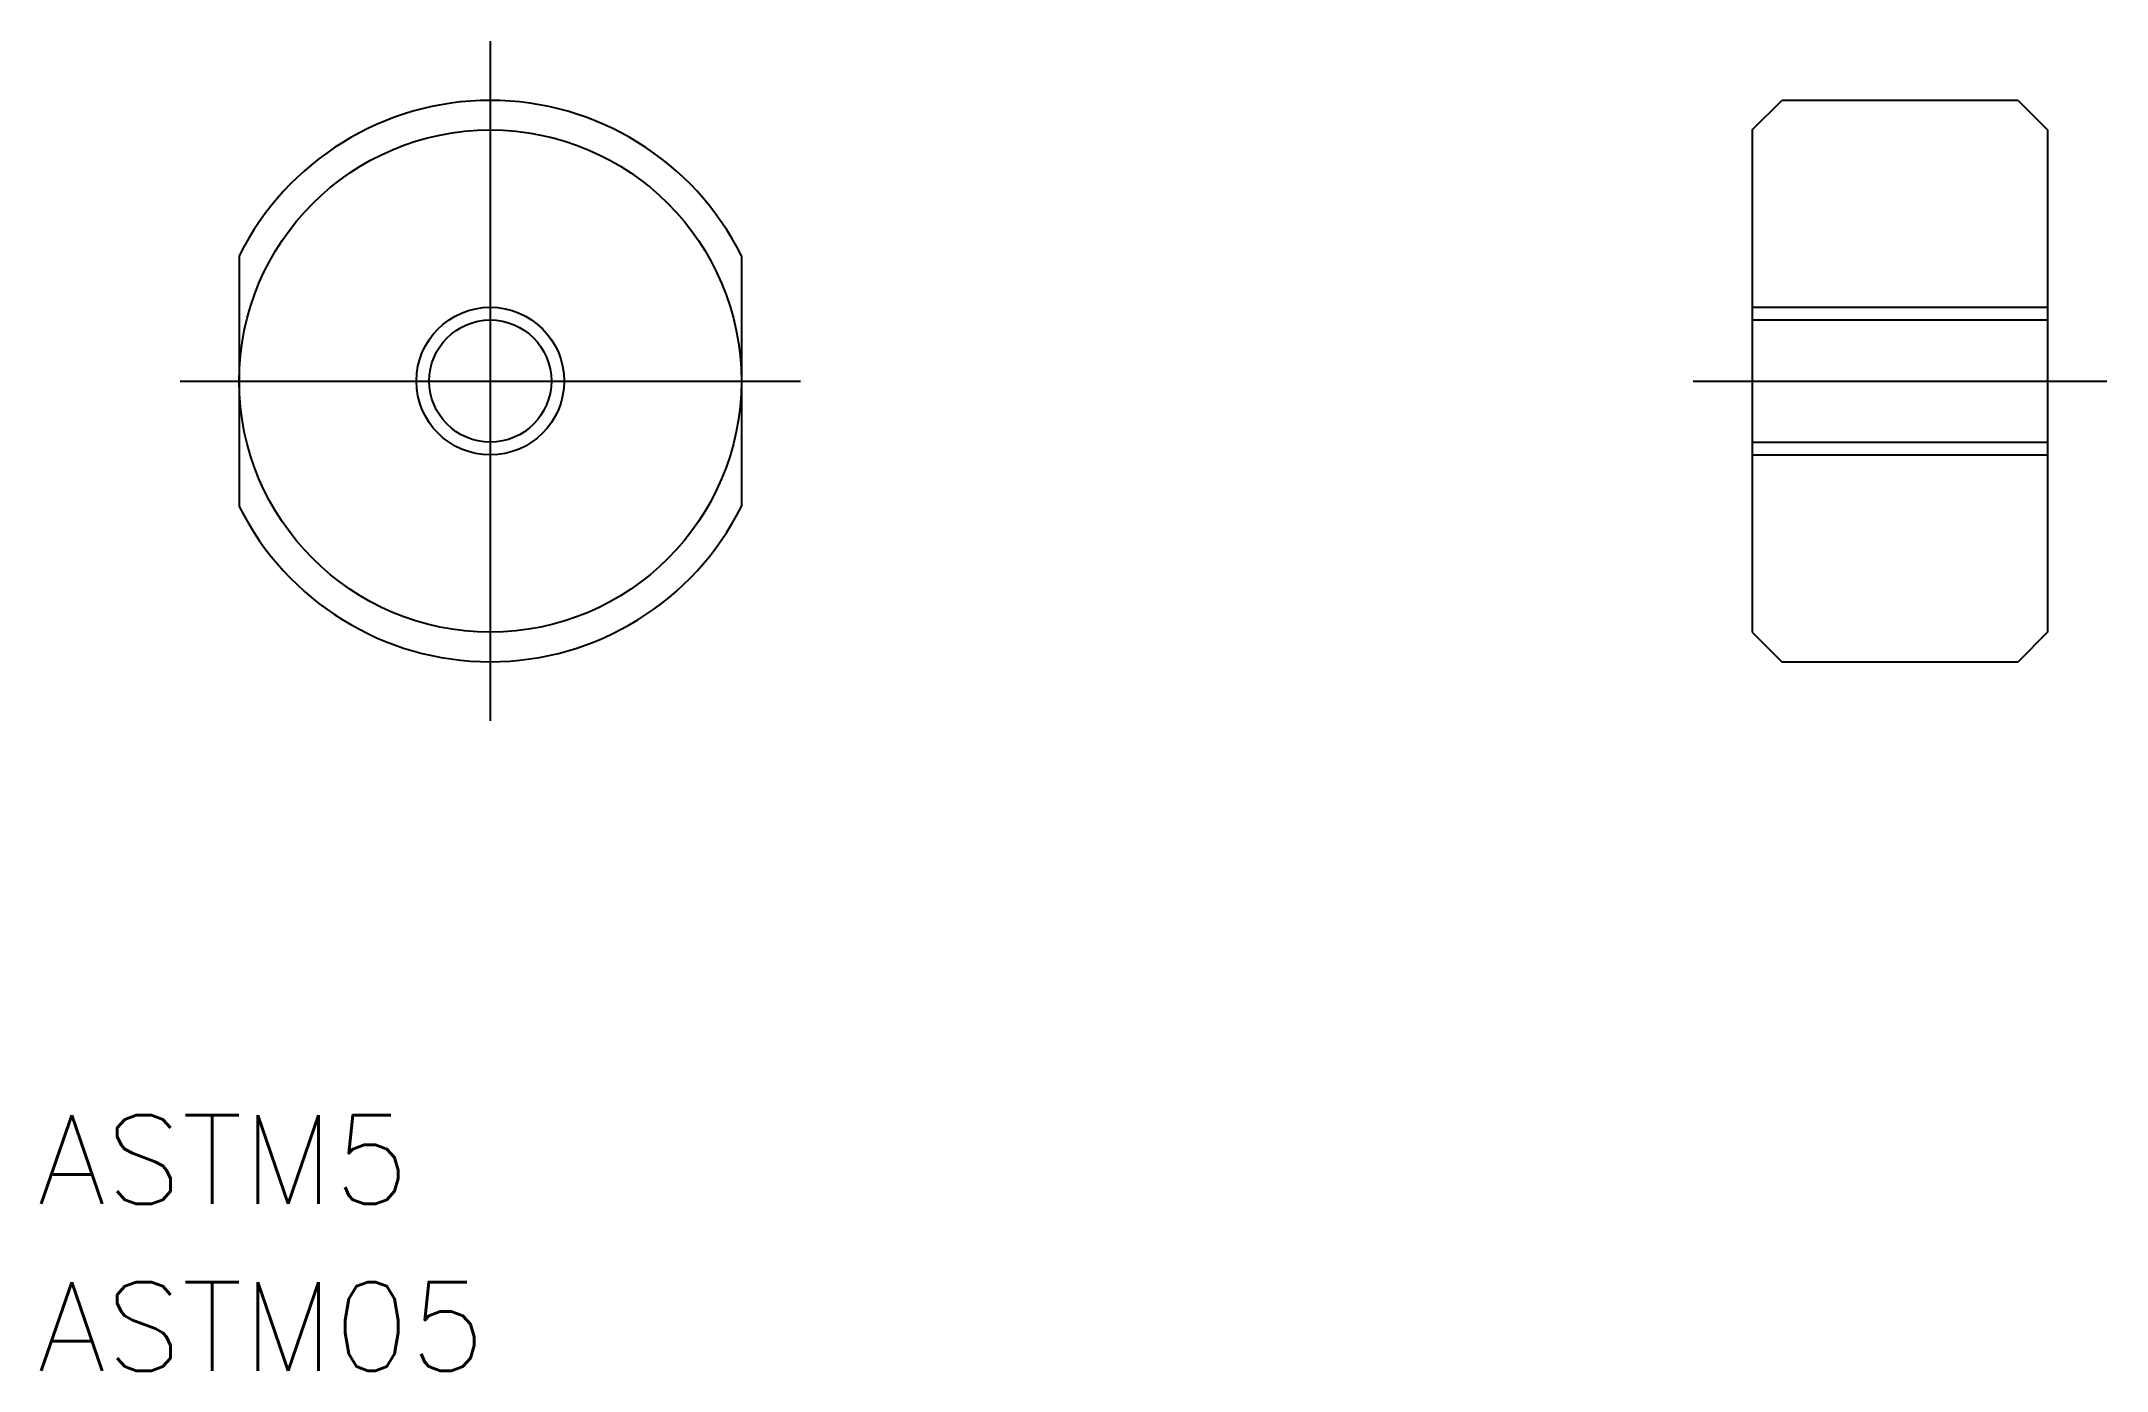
# Model space of a CAD drawing. Extents: x -15.2 to 54.7, y -33.5 to 11.5.
import ezdxf

# ---------------------------------------------------------------- set-up
doc = ezdxf.new("R2010")
doc.units = 0
doc.linetypes.add('CENTER', pattern=[50.8, 31.75, -6.35, 6.35, -6.35])
doc.layers.get('0').update_dxf_attribs({"linetype": 'CONTINUOUS'})
doc.layers.add('CENTER', color=1, linetype='CENTER')
doc.styles.get("Standard").update_dxf_attribs({"font": 'txt.shx', "height": 3, "bigfont": 'bigfont.shx'})

# ---------------------------------------------------------------- blocks, each defined once
blk = doc.blocks.new('*U2')
at = {"color": 7, "linetype": 'CONTINUOUS'}
blk.add_text('ASTM5', height=3, dxfattribs=at).set_placement((-15.328, -27.853))
blk = doc.blocks.new('*U3')
at = {"color": 7, "linetype": 'CONTINUOUS'}
blk.add_text('ASTM05', height=3, dxfattribs=at).set_placement((-15.328, -33.498))

msp = doc.modelspace()

# ---------------------------------------------------------------- linework, layer by layer
at = {"color": 7, "linetype": 'CONTINUOUS'}
for p, q in [((42.718, 8.5), (43.718, 9.5)), ((51.718, 9.5), (43.718, 9.5)), ((51.718, 9.5), (52.718, 8.5)), ((42.718, 8.5), (42.718, -8.5)), ((52.718, 8.5), (52.718, -8.5)), ((-8.5, 4.243), (-8.5, -4.243)), ((8.5, 4.243), (8.5, -4.243)), ((42.718, 2.067), (52.718, 2.067)), ((42.718, -2.067), (52.718, -2.067)), ((42.718, -8.5), (43.718, -9.5)), ((52.718, -8.5), (51.718, -9.5)), ((43.718, -9.5), (51.718, -9.5))]:
    msp.add_line(p, q, dxfattribs=at)
at = {"color": 3, "linetype": 'CONTINUOUS'}
for p, q in [((42.718, 2.5), (52.718, 2.5)), ((42.718, -2.5), (52.718, -2.5))]:
    msp.add_line(p, q, dxfattribs=at)
at = {"color": 7, "linetype": 'CONTINUOUS'}
for radius in [8.5, 2.067]:
    msp.add_circle((0, 0), radius, dxfattribs=at)
at = {"color": 3, "linetype": 'CONTINUOUS'}
msp.add_circle((0, 0), 2.5, dxfattribs=at)
at = {"color": 7, "linetype": 'CONTINUOUS'}
for start, end in [(26.52535, 153.47465), (206.52535, 333.47465)]:
    msp.add_arc((0, 0), 9.5, start, end, dxfattribs=at)
at = {"layer": 'CENTER', "color": 1, "linetype": 'CENTER'}
for p, q in [((0, 11.5), (0, -11.5)), ((-10.5, 0), (10.5, 0)), ((40.718, 0), (54.718, 0))]:
    msp.add_line(p, q, dxfattribs=at)

# ---------------------------------------------------------------- block references
at = {"color": 7, "linetype": 'CONTINUOUS'}
for name in ['*U2', '*U3']:
    msp.add_blockref(name, (0, 0), dxfattribs=at)

doc.saveas('drawing.dxf')
